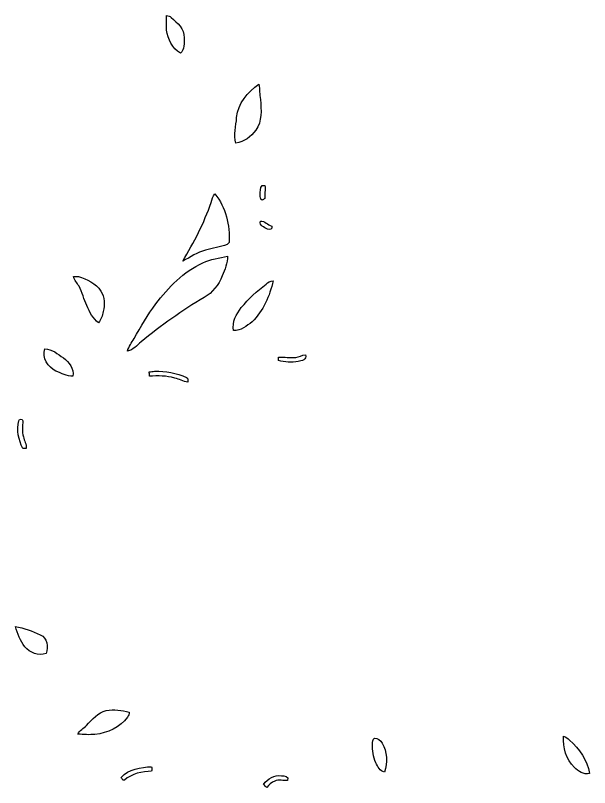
# Model space of a CAD drawing. Header units: centimetres. Extents: x -9.7 to 9.7, y -12.7 to 12.7.
# Drawn here: x -9.06 to 8.98, y -12.31 to 11.96 of the extents above; entities that cross this region are included whole.
import ezdxf

# ---------------------------------------------------------------- set-up
doc = ezdxf.new("R2010")
doc.units = ezdxf.units.CM
doc.header["$MEASUREMENT"] = 0
doc.layers.add('Camada 1', color=7, linetype='Continuous')

msp = doc.modelspace()

# ---------------------------------------------------------------- linework, layer by layer
at = {"layer": 'Camada 1', "color": 156}
for points, knots in [([(-4.31482, 11.95634), (-4.31482, 11.95634), (-4.31482, 11.95634), (-4.31482, 11.95634), (-4.31482, 11.95634), (-4.31799, 11.80288), (-4.3194, 11.64907), (-4.31129, 11.49561), (-4.31129, 11.49561), (-4.27073, 11.2088), (-4.13985, 10.91635), (-3.87738, 10.76889), (-3.87738, 10.76889), (-3.73839, 10.88777), (-3.76519, 11.09168), (-3.75884, 11.25573), (-3.75884, 11.25573), (-3.75355, 11.53089), (-3.97581, 11.72491), (-4.16489, 11.89177), (-4.16489, 11.89177), (-4.20441, 11.93376), (-4.26013, 11.94681), (-4.31482, 11.95634)], [0, 0, 0, 0, 0.14285714, 0.14285714, 0.14285714, 0.14285714, 0.28571429, 0.28571429, 0.28571429, 0.28571429, 0.42857143, 0.42857143, 0.42857143, 0.42857143, 0.57142857, 0.57142857, 0.57142857, 0.57142857, 0.71428571, 0.71428571, 0.71428571, 0.71428571, 1, 1, 1, 1]), ([(-2.11067, 8.751), (-2.11067, 8.751), (-2.11067, 8.751), (-2.11067, 8.751), (-2.11067, 8.751), (-2.13218, 8.48147), (-2.20661, 8.20596), (-2.13642, 7.93785), (-2.13642, 7.93785), (-1.88207, 7.98195), (-1.66299, 8.14669), (-1.50741, 8.34743), (-1.50741, 8.34743), (-1.30986, 8.62858), (-1.33314, 8.9923), (-1.3663, 9.31721), (-1.3663, 9.31721), (-1.39171, 9.4749), (-1.38465, 9.63577), (-1.40935, 9.79382), (-1.40935, 9.79382), (-1.76176, 9.55462), (-2.0761, 9.19198), (-2.11067, 8.751)], [0, 0, 0, 0, 0.14285714, 0.14285714, 0.14285714, 0.14285714, 0.28571429, 0.28571429, 0.28571429, 0.28571429, 0.42857143, 0.42857143, 0.42857143, 0.42857143, 0.57142857, 0.57142857, 0.57142857, 0.57142857, 0.71428571, 0.71428571, 0.71428571, 0.71428571, 1, 1, 1, 1]), ([(-1.37054, 6.3126), (-1.37054, 6.3126), (-1.37054, 6.3126), (-1.37054, 6.3126), (-1.37054, 6.3126), (-1.36701, 6.25544), (-1.37936, 6.18031), (-1.31197, 6.15526), (-1.31197, 6.15526), (-1.28905, 6.1662), (-1.24354, 6.18842), (-1.22061, 6.19936), (-1.22061, 6.19936), (-1.2467, 6.33694), (-1.19345, 6.47734), (-1.22555, 6.61212), (-1.22555, 6.61212), (-1.24636, 6.61351), (-1.28763, 6.61599), (-1.30844, 6.6174), (-1.30844, 6.6174), (-1.37759, 6.53167), (-1.36913, 6.41561), (-1.37054, 6.3126)], [0, 0, 0, 0, 0.14285714, 0.14285714, 0.14285714, 0.14285714, 0.28571429, 0.28571429, 0.28571429, 0.28571429, 0.42857143, 0.42857143, 0.42857143, 0.42857143, 0.57142857, 0.57142857, 0.57142857, 0.57142857, 0.71428571, 0.71428571, 0.71428571, 0.71428571, 1, 1, 1, 1]), ([(-2.91253, 6.08259), (-2.91253, 6.08259), (-2.91253, 6.08259), (-2.91253, 6.08259), (-2.91253, 6.08259), (-3.13443, 5.43453), (-3.45439, 4.82564), (-3.79976, 4.23545), (-3.79976, 4.23545), (-3.57152, 4.36703), (-3.34222, 4.50391), (-3.08821, 4.58082), (-3.08821, 4.58082), (-2.86526, 4.64925), (-2.63172, 4.67571), (-2.41123, 4.75368), (-2.41123, 4.75368), (-2.39465, 4.77166), (-2.36149, 4.80764), (-2.34492, 4.82599), (-2.34492, 4.82599), (-2.3255, 5.36363), (-2.45145, 5.92454), (-2.79259, 6.35175), (-2.79259, 6.35175), (-2.86315, 6.27837), (-2.87867, 6.17466), (-2.91253, 6.08259)], [0, 0, 0, 0, 0.125, 0.125, 0.125, 0.125, 0.25, 0.25, 0.25, 0.25, 0.375, 0.375, 0.375, 0.375, 0.5, 0.5, 0.5, 0.5, 0.625, 0.625, 0.625, 0.625, 0.75, 0.75, 0.75, 0.75, 1, 1, 1, 1]), ([(-1.36596, 5.48957), (-1.36596, 5.48957), (-1.36596, 5.48957), (-1.36596, 5.48957), (-1.36596, 5.48957), (-1.40723, 5.34634), (-1.24459, 5.29978), (-1.14652, 5.24403), (-1.14652, 5.24403), (-1.07984, 5.20522), (-0.97401, 5.23804), (-1.00965, 5.33118), (-1.00965, 5.33118), (-1.12923, 5.38198), (-1.22765, 5.5005), (-1.36596, 5.48957)], [0, 0, 0, 0, 0.2, 0.2, 0.2, 0.2, 0.4, 0.4, 0.4, 0.4, 0.6, 0.6, 0.6, 0.6, 1, 1, 1, 1]), ([(-3.16864, 4.18217), (-3.16864, 4.18217), (-3.16864, 4.18217), (-3.16864, 4.18217), (-3.16864, 4.18217), (-3.78037, 3.91371), (-4.25238, 3.41207), (-4.65313, 2.89102), (-4.65313, 2.89102), (-4.91137, 2.54916), (-5.11457, 2.17063), (-5.33576, 1.80516), (-5.33576, 1.80516), (-5.40702, 1.67393), (-5.50298, 1.55363), (-5.54355, 1.40757), (-5.54355, 1.40757), (-5.36468, 1.44073), (-5.25003, 1.58996), (-5.11422, 1.69579), (-5.11422, 1.69579), (-4.49121, 2.21333), (-3.82729, 2.68181), (-3.13265, 3.09808), (-3.13265, 3.09808), (-2.8649, 3.23885), (-2.68076, 3.49566), (-2.56433, 3.76872), (-2.56433, 3.76872), (-2.48072, 3.96768), (-2.40205, 4.17688), (-2.39713, 4.39525), (-2.39713, 4.39525), (-2.6536, 4.31977), (-2.92629, 4.30106), (-3.16864, 4.18217)], [0, 0, 0, 0, 0.1, 0.1, 0.1, 0.1, 0.2, 0.2, 0.2, 0.2, 0.3, 0.3, 0.3, 0.3, 0.4, 0.4, 0.4, 0.4, 0.5, 0.5, 0.5, 0.5, 0.6, 0.6, 0.6, 0.6, 0.7, 0.7, 0.7, 0.7, 0.8, 0.8, 0.8, 0.8, 1, 1, 1, 1]), ([(-7.239, 3.75072), (-7.239, 3.75072), (-7.239, 3.75072), (-7.239, 3.75072), (-7.239, 3.75072), (-7.20514, 3.63643), (-7.11904, 3.55035), (-7.06437, 3.44628), (-7.06437, 3.44628), (-6.95537, 3.25542), (-6.91797, 3.03459), (-6.82025, 2.83845), (-6.82025, 2.83845), (-6.7257, 2.64159), (-6.63468, 2.4278), (-6.45018, 2.29729), (-6.45018, 2.29729), (-6.36622, 2.39713), (-6.33201, 2.52589), (-6.30414, 2.65041), (-6.30414, 2.65041), (-6.25228, 2.8649), (-6.25298, 3.10585), (-6.37611, 3.29671), (-6.37611, 3.29671), (-6.53908, 3.5373), (-6.81531, 3.66572), (-7.08413, 3.75108), (-7.08413, 3.75108), (-7.13563, 3.75143), (-7.1875, 3.75143), (-7.239, 3.75072)], [0, 0, 0, 0, 0.11111111, 0.11111111, 0.11111111, 0.11111111, 0.22222222, 0.22222222, 0.22222222, 0.22222222, 0.33333333, 0.33333333, 0.33333333, 0.33333333, 0.44444444, 0.44444444, 0.44444444, 0.44444444, 0.55555556, 0.55555556, 0.55555556, 0.55555556, 0.66666667, 0.66666667, 0.66666667, 0.66666667, 0.77777778, 0.77777778, 0.77777778, 0.77777778, 1, 1, 1, 1]), ([(-1.18604, 3.51437), (-1.18604, 3.51437), (-1.18604, 3.51437), (-1.18604, 3.51437), (-1.18604, 3.51437), (-1.4679, 3.29318), (-1.74201, 3.05681), (-1.96391, 2.77424), (-1.96391, 2.77424), (-2.12124, 2.5714), (-2.26272, 2.32127), (-2.20732, 2.05493), (-2.20732, 2.05493), (-1.98049, 2.04116), (-1.79246, 2.19779), (-1.62524, 2.33045), (-1.62524, 2.33045), (-1.27212, 2.67158), (-1.06927, 3.14289), (-0.9666, 3.61667), (-0.9666, 3.61667), (-1.05375, 3.6195), (-1.12182, 3.56446), (-1.18604, 3.51437)], [0, 0, 0, 0, 0.14285714, 0.14285714, 0.14285714, 0.14285714, 0.28571429, 0.28571429, 0.28571429, 0.28571429, 0.42857143, 0.42857143, 0.42857143, 0.42857143, 0.57142857, 0.57142857, 0.57142857, 0.57142857, 0.71428571, 0.71428571, 0.71428571, 0.71428571, 1, 1, 1, 1]), ([(-8.13964, 1.47496), (-8.13964, 1.47496), (-8.13964, 1.47496), (-8.13964, 1.47496), (-8.13964, 1.47496), (-8.22924, 1.19909), (-8.04474, 0.895), (-7.79003, 0.7821), (-7.79003, 0.7821), (-7.61894, 0.71013), (-7.44607, 0.61419), (-7.25523, 0.62123), (-7.25523, 0.62123), (-7.21924, 0.85794), (-7.37129, 1.06469), (-7.55509, 1.19379), (-7.55509, 1.19379), (-7.73077, 1.31762), (-7.91245, 1.47742), (-8.13964, 1.47496)], [0, 0, 0, 0, 0.16666667, 0.16666667, 0.16666667, 0.16666667, 0.33333333, 0.33333333, 0.33333333, 0.33333333, 0.5, 0.5, 0.5, 0.5, 0.66666667, 0.66666667, 0.66666667, 0.66666667, 1, 1, 1, 1]), ([(-0.24835, 1.21179), (-0.24835, 1.21179), (-0.24835, 1.21179), (-0.24835, 1.21179), (-0.24835, 1.21179), (-0.43074, 1.18745), (-0.61241, 1.23119), (-0.79445, 1.22096), (-0.79445, 1.22096), (-0.7955, 1.18638), (-0.79657, 1.15217), (-0.79762, 1.11724), (-0.79762, 1.11724), (-0.60077, 1.04281), (-0.3824, 1.06045), (-0.17638, 1.07667), (-0.17638, 1.07667), (-0.07267, 1.10208), (0.10724, 1.14229), (0.04938, 1.28834), (0.04938, 1.28834), (-0.05679, 1.2908), (-0.14427, 1.21849), (-0.24835, 1.21179)], [0, 0, 0, 0, 0.14285714, 0.14285714, 0.14285714, 0.14285714, 0.28571429, 0.28571429, 0.28571429, 0.28571429, 0.42857143, 0.42857143, 0.42857143, 0.42857143, 0.57142857, 0.57142857, 0.57142857, 0.57142857, 0.71428571, 0.71428571, 0.71428571, 0.71428571, 1, 1, 1, 1]), ([(-4.85634, 0.75847), (-4.85634, 0.75847), (-4.85634, 0.75847), (-4.85634, 0.75847), (-4.85634, 0.75847), (-4.85493, 0.71366), (-4.85315, 0.66886), (-4.85069, 0.62371), (-4.85069, 0.62371), (-4.5847, 0.62971), (-4.31375, 0.63923), (-4.05623, 0.5595), (-4.05623, 0.5595), (-3.91407, 0.53481), (-3.79165, 0.44309), (-3.64666, 0.43427), (-3.64666, 0.43427), (-3.64771, 0.48612), (-3.61631, 0.56585), (-3.68864, 0.58032), (-3.68864, 0.58032), (-4.00015, 0.7246), (-4.34798, 0.78493), (-4.68982, 0.77399), (-4.68982, 0.77399), (-4.7452, 0.76763), (-4.8006, 0.76305), (-4.85634, 0.75847)], [0, 0, 0, 0, 0.125, 0.125, 0.125, 0.125, 0.25, 0.25, 0.25, 0.25, 0.375, 0.375, 0.375, 0.375, 0.5, 0.5, 0.5, 0.5, 0.625, 0.625, 0.625, 0.625, 0.75, 0.75, 0.75, 0.75, 1, 1, 1, 1]), ([(-8.95631, -0.78034), (-8.95631, -0.78034), (-8.95631, -0.78034), (-8.95631, -0.78034), (-8.95631, -0.78034), (-9.03111, -1.07102), (-8.96373, -1.3836), (-8.83425, -1.64994), (-8.83425, -1.64994), (-8.79687, -1.64889), (-8.75911, -1.64782), (-8.72137, -1.64711), (-8.72137, -1.64711), (-8.7122, -1.5194), (-8.79016, -1.40899), (-8.8138, -1.28693), (-8.8138, -1.28693), (-8.86142, -1.12148), (-8.83461, -0.94967), (-8.82967, -0.78139), (-8.82967, -0.78139), (-8.82579, -0.70131), (-8.94715, -0.71191), (-8.95631, -0.78034)], [0, 0, 0, 0, 0.14285714, 0.14285714, 0.14285714, 0.14285714, 0.28571429, 0.28571429, 0.28571429, 0.28571429, 0.42857143, 0.42857143, 0.42857143, 0.42857143, 0.57142857, 0.57142857, 0.57142857, 0.57142857, 0.71428571, 0.71428571, 0.71428571, 0.71428571, 1, 1, 1, 1]), ([(-9.06215, -7.24782), (-9.06215, -7.24782), (-9.06215, -7.24782), (-9.06215, -7.24782), (-9.06215, -7.24782), (-9.005, -7.47501), (-8.9094, -7.69725), (-8.76405, -7.88246), (-8.76405, -7.88246), (-8.61236, -8.07649), (-8.3379, -8.17738), (-8.10118, -8.09237), (-8.10118, -8.09237), (-8.02216, -7.88987), (-8.05673, -7.59812), (-8.28181, -7.50605), (-8.28181, -7.50605), (-8.53087, -7.39352), (-8.79157, -7.29226), (-9.06215, -7.24782)], [0, 0, 0, 0, 0.16666667, 0.16666667, 0.16666667, 0.16666667, 0.33333333, 0.33333333, 0.33333333, 0.33333333, 0.5, 0.5, 0.5, 0.5, 0.66666667, 0.66666667, 0.66666667, 0.66666667, 1, 1, 1, 1]), ([(-6.83048, -10.35227), (-6.83048, -10.35227), (-6.83048, -10.35227), (-6.83048, -10.35227), (-6.83048, -10.35227), (-6.91797, -10.44575), (-7.04744, -10.50325), (-7.09894, -10.62743), (-7.09894, -10.62743), (-6.9208, -10.64401), (-6.74122, -10.65176), (-6.56237, -10.6373), (-6.56237, -10.6373), (-6.16725, -10.60097), (-5.77885, -10.41082), (-5.5379, -10.09085), (-5.5379, -10.09085), (-5.50121, -10.0478), (-5.49134, -9.99137), (-5.48357, -9.9381), (-5.48357, -9.9381), (-5.71782, -9.87918), (-5.96723, -9.83156), (-6.20676, -9.8873), (-6.20676, -9.8873), (-6.46818, -9.95432), (-6.65056, -10.16565), (-6.83048, -10.35227)], [0, 0, 0, 0, 0.125, 0.125, 0.125, 0.125, 0.25, 0.25, 0.25, 0.25, 0.375, 0.375, 0.375, 0.375, 0.5, 0.5, 0.5, 0.5, 0.625, 0.625, 0.625, 0.625, 0.75, 0.75, 0.75, 0.75, 1, 1, 1, 1]), ([(2.15971, -10.93611), (2.15971, -10.93611), (2.15971, -10.93611), (2.15971, -10.93611), (2.15971, -10.93611), (2.15618, -11.13683), (2.16887, -11.34674), (2.26484, -11.52806), (2.26484, -11.52806), (2.32445, -11.6459), (2.39253, -11.79125), (2.53541, -11.82122), (2.53541, -11.82122), (2.62536, -11.52384), (2.62431, -11.18022), (2.45886, -10.9086), (2.45886, -10.9086), (2.40946, -10.82462), (2.3248, -10.74702), (2.22108, -10.75302), (2.22108, -10.75302), (2.159, -10.79146), (2.16605, -10.87225), (2.15971, -10.93611)], [0, 0, 0, 0, 0.14285714, 0.14285714, 0.14285714, 0.14285714, 0.28571429, 0.28571429, 0.28571429, 0.28571429, 0.42857143, 0.42857143, 0.42857143, 0.42857143, 0.57142857, 0.57142857, 0.57142857, 0.57142857, 0.71428571, 0.71428571, 0.71428571, 0.71428571, 1, 1, 1, 1]), ([(8.16434, -10.69233), (8.16434, -10.69233), (8.16434, -10.69233), (8.16434, -10.69233), (8.16434, -10.69233), (8.13045, -11.0483), (8.25041, -11.42047), (8.50159, -11.67729), (8.50159, -11.67729), (8.62999, -11.79405), (8.79615, -11.90766), (8.9789, -11.86532), (8.9789, -11.86532), (8.90975, -11.45222), (8.65681, -11.08499), (8.3446, -10.81298), (8.3446, -10.81298), (8.2892, -10.76607), (8.24052, -10.70363), (8.16434, -10.69233)], [0, 0, 0, 0, 0.16666667, 0.16666667, 0.16666667, 0.16666667, 0.33333333, 0.33333333, 0.33333333, 0.33333333, 0.5, 0.5, 0.5, 0.5, 0.66666667, 0.66666667, 0.66666667, 0.66666667, 1, 1, 1, 1]), ([(-5.73933, -11.99268), (-5.73933, -11.99268), (-5.73933, -11.99268), (-5.73933, -11.99268), (-5.73933, -11.99268), (-5.72523, -12.01278), (-5.69736, -12.05264), (-5.68325, -12.07276), (-5.68325, -12.07276), (-5.6716, -12.07381), (-5.64797, -12.07628), (-5.63633, -12.07735), (-5.63633, -12.07735), (-5.40914, -11.8632), (-5.08423, -11.80253), (-4.78225, -11.79335), (-4.78225, -11.79335), (-4.77485, -11.74608), (-4.77343, -11.69846), (-4.7833, -11.65224), (-4.7833, -11.65224), (-5.12092, -11.66247), (-5.50579, -11.7242), (-5.73933, -11.99268)], [0, 0, 0, 0, 0.14285714, 0.14285714, 0.14285714, 0.14285714, 0.28571429, 0.28571429, 0.28571429, 0.28571429, 0.42857143, 0.42857143, 0.42857143, 0.42857143, 0.57142857, 0.57142857, 0.57142857, 0.57142857, 0.71428571, 0.71428571, 0.71428571, 0.71428571, 1, 1, 1, 1]), ([(-1.26364, -12.20716), (-1.26364, -12.20716), (-1.26364, -12.20716), (-1.26364, -12.20716), (-1.26364, -12.20716), (-1.23331, -12.24209), (-1.20049, -12.27525), (-1.16521, -12.30665), (-1.16521, -12.30665), (-1.09502, -12.2248), (-1.01847, -12.14154), (-0.9151, -12.10239), (-0.9151, -12.10239), (-0.78563, -12.04841), (-0.64381, -12.09922), (-0.50906, -12.08229), (-0.50906, -12.08229), (-0.45295, -11.95246), (-0.6117, -11.92917), (-0.70238, -11.93305), (-0.70238, -11.93305), (-0.92392, -11.90941), (-1.14017, -12.02513), (-1.26364, -12.20716)], [0, 0, 0, 0, 0.14285714, 0.14285714, 0.14285714, 0.14285714, 0.28571429, 0.28571429, 0.28571429, 0.28571429, 0.42857143, 0.42857143, 0.42857143, 0.42857143, 0.57142857, 0.57142857, 0.57142857, 0.57142857, 0.71428571, 0.71428571, 0.71428571, 0.71428571, 1, 1, 1, 1])]:
    msp.add_open_spline(points, degree=3, knots=knots, dxfattribs=at)

doc.saveas('drawing.dxf')
